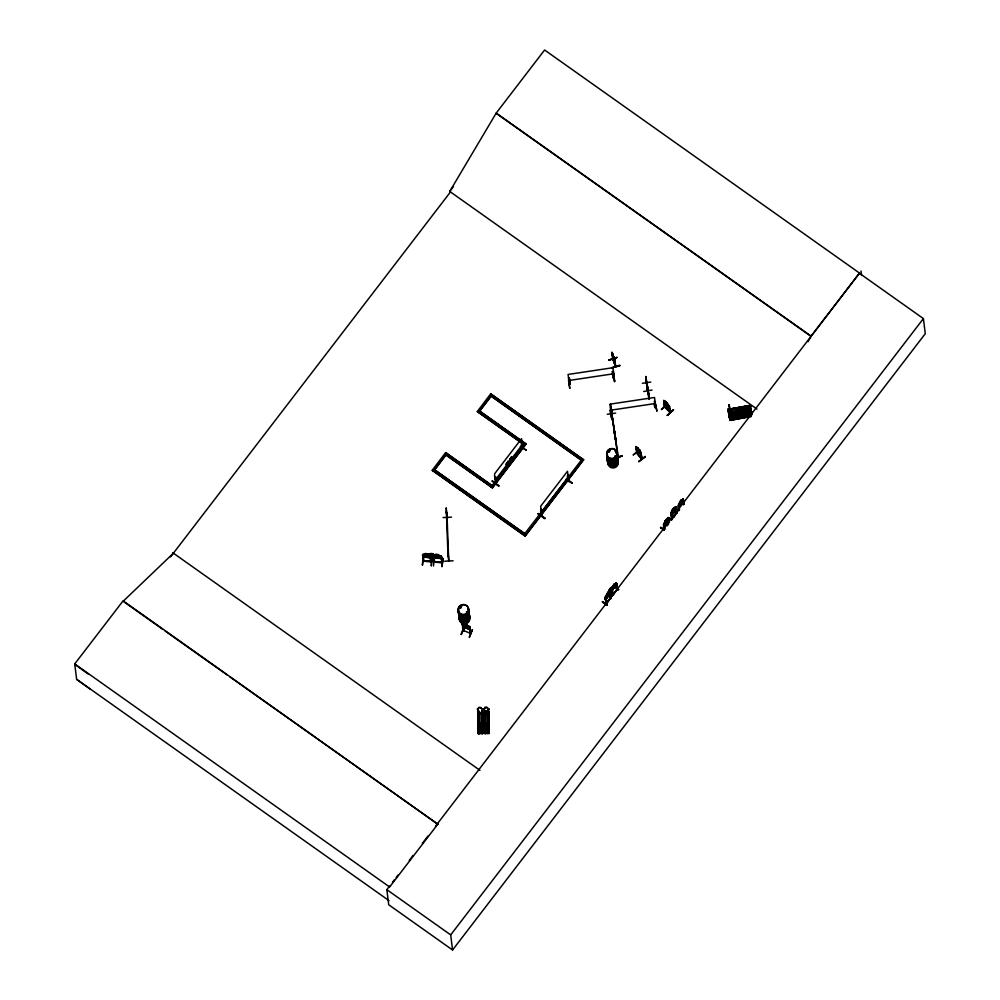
<?xml version="1.0" encoding="UTF-8"?>
<svg xmlns="http://www.w3.org/2000/svg" width="1000" height="1000" viewBox="0 0 1000 1000"><rect width="100%" height="100%" fill="white"/><g stroke="black" fill="none" stroke-linecap="round" stroke-linejoin="round"><path stroke-width="1.5" d="M729.25 410.637L728.612 411.238L728.375 410.188L728.675 412.075M729.45 410.45L729.638 410.613M730.075 417.15L750.387 413.438M730.638 416.912L730.675 417.175M611.763 414.237L611.675 413.562L611.812 414.225M618.2 456.512C617.362 454.588 618.025 458.338 622.2 456M612.112 416.925L610.438 404.1L617.875 456.587M646.4 382.1L646.85 382.938M648.1 391.138L647.712 389.888L647.913 391.463M647.65 389.137L648.25 392.912M646.825 382.863L649.3 398.325M481.863 712.775L482.075 709.688A2.812 0.762 -0.1 0 0 481.35 708.5L481.037 707.5M488.075 712.7L488.288 709.613A2.812 0.762 -0.1 0 0 487.562 708.438L487.562 708.6A2.812 0.762 -0.1 0 1 488.288 709.788L488.288 709.613M422.675 556.512L430.188 557.762L430.95 556.987L430.112 557.737L423.1 557.075L422.413 565.188L423.438 557.075M423.325 555.025L422.55 555.262L423.325 555.025L423.938 561.213M430.688 561.312C437.262 563.2 409.487 559.487 430.688 561.375M423.713 557.325L422.525 554.45C423.45 552.638 422.425 561.337 423.188 561.075M424.15 561.362L423.325 560.775L431.45 561.312M425.062 553.612L427.825 553.8L425.062 553.612L425.238 554.475M429.787 554.763L423.363 554.325L429.75 554.788M430.025 555.775L430.8 555.538L430.025 555.775L430.85 561.912L430.05 555.487M430.712 555L429.762 554.7M431.3 565.788L431.975 557.55L431.325 565.675M434.8 562.175L433.888 562.163L433.088 555.25L435.8 555.262L435.712 554.425L436.112 556.838L438.688 557.013L438.475 554.612L435.712 554.513M433.988 555.85L433.2 556.075L433.988 555.85L434.712 562.25L433.975 561.587M433.075 555.337L434.025 555.05M434.188 557.788L433.537 566.038M438.562 555.45L441.35 555.9L434.012 555.138M440.7 556.312L441.463 556.362L440.7 556.312L442.1 562.725L441.463 556.362M441.512 557.8L440.838 558.587L441.6 557.9M441.325 562.475L442.25 562.15L433.975 562.15L433.263 554.75L429.675 554.362L431.525 555.35M442.225 562.513L434.038 561.587M443.075 558.513L441.95 566.613L443.1 558.525M427.837 554.25L430.562 554.188M428.787 554.062C436.287 554.825 432.625 554.163 434.637 554.862M433.225 553.75L430.475 553.45L430.65 554.312L429.312 554.462L429.475 555.85M435.6 557.537L430.412 557.238L433 557.325M447.113 518.038L447.4 517.225M449.062 559.987L448.713 560.65M665.263 406.987L664.475 406.625L670.462 412.525M664.762 406.65L670.362 412.25M612.812 358.8L615.75 366.45L614.763 359.712L615.237 365.838M615.513 365.75L613.038 359.637M447.475 518.013L447.075 517.413M495.55 483.013C497.45 484.425 493.812 476.8 494.663 473.725L521.525 438.688L522.413 448.288M522.238 449.075L521.538 442.962C523.263 439.988 521.688 452.212 522.475 448.025M542.337 515.188L541.3 509.2L541.525 515.862L542.362 515.413L541.838 516L540.625 506.287L567.5 471.25L568.75 480.763M636.65 452.725L641.775 459.212L636.638 452.837M636.675 452.987L642.038 458.963L641.475 458.113M641.988 458.65L640.812 452.35L641.663 458.188M743.538 416.075L743.688 415.325M460.712 607.625L460.3 606.825L459.438 607.575M460.062 607.9L459.7 607.175M461 607.737L460.45 606.862M467.337 612L466.463 612.125L467.287 612.438M608.438 450.725C611.737 451.538 606.3 452.9 608.675 450.825M609.325 451.425L608.7 451.975M615.712 455.812L615.05 456.312M615.225 456.175L615.075 455.913M609.75 594.462C615.462 584.938 598.975 609.788 609.712 594.388L612.1 596.163M616.075 586.1L616.538 584.663L611.625 591.163L611.375 589.163L616.362 582.725L615.812 583.138M664.362 526.512L668.587 520L663.625 526.462L664.4 526.438M671.675 515.013L670.85 515.05L671.637 515.087L675.837 508.55M682.825 502.275L683.288 500.838L678.325 507.3L682.938 502.3M665.837 520.4L668.112 522.312M646.888 383.425L646.762 384.375M647.738 391.4L647.738 390.513M669.575 412.15L670.15 412.762L669.362 406.213L665.537 401.375L667.513 404.062M492.25 481.087L498.825 486.163L492.3 481.05M499.05 485.838L492.275 480.938M538.2 513.688L545.062 518.362L538.237 513.5M545.025 518.4L538.225 513.625M668.025 517.625L671.675 519.675M479.1 707.387L478.6 707.525M486.712 707.463L484.812 707.463L484.75 708.462A2.812 0.762 -0.1 0 0 484.312 709.663L484.312 709.825A2.812 0.762 -0.1 0 1 484.75 708.637L484.675 707.55M569.925 383.812L570.1 383.825C568.475 385.525 571.987 381.788 569.288 378.013L568.575 378.413L569.288 378.013M570.125 384.15L569.35 384.525L568.075 374.45L612.6 367.762C615.363 376.15 613.175 383.612 612.3 371.562L613.1 371.712L612.3 371.562M611.9 413.862L611.325 414M611.213 407.713L610.462 407.825L611.213 407.713L612.025 413.525M462.925 625.1C461.35 622.5 466.1 632.375 463.013 631L462.212 624.012L469.95 626.85L470.737 633.737L469.875 633.462L470.85 633.475L463.137 630.388M462.175 624.087L463.088 624.075M463.4 627.15L469.487 629.288L463.4 627.15L462.3 624.05M464.663 623.95L467.238 624.9L464.663 623.95L465.05 626.388L467.45 627.263L467.163 624.888L467.337 625.638M461 634.362L464.062 626.763M463.15 630.35L463.812 630.812M469.913 626.938L469.087 626.287M469.3 627.137L470.012 627.4L469.3 627.137L469.988 633.3M470.163 628.925L469.387 629.325M472.312 629.675L469.263 637.413L472.438 629.825M479.837 724.875L481.4 724.45M485.812 724L486.962 723.337M487.525 724.663L487.375 723.512M609.475 592.562L611.788 589.575L610.6 590.1L611.55 587.9L608.763 591.5L609.95 591.038L610.8 597.487L606.15 603.9M636.6 452.925L635.825 446.538L636.413 446.875M637.438 453.4C634.525 437.625 638.75 456.763 636.9 452.688M506.012 464.588L508.312 460.95L507.562 462.612L508.488 462.113L507.388 463M510.6 458.512L509.513 459.387L510.425 458.888L509.663 460.588L511.587 456.688L510.838 458.363L511.375 457.587M506.388 464.85L507.15 463.15L506.25 463.65L507.337 462.775M612.487 595.875L612.013 589L609.725 592.762M495.6 483.013L496.3 482.625M495.887 483.212L496.35 482.55M522.375 448.963L522.788 448.2M611.013 597.75L610.675 598.013M612.238 595.638L617.425 589.438M675.975 513.513L675.688 506.625L675.875 508.688M664.513 528.675L664.075 529.513L663.438 524.4M683.475 504.55L683.2 499.4L684 504.1M605.037 597.525L609.875 590.988L610.15 593.1M611.5 589.15L611.912 588.138M741.888 415.262L743.487 414.975M612.087 586.9L606.825 594.012M663.962 523.438C662.125 527.15 669.438 513.25 668.612 520.112M670.625 513.1L675.688 506.625M675.05 506.987L670.65 513.038M682.55 499.312L683.112 498.9L678.625 504.288L678.4 507.35M611.025 597.55L606.138 604.188L605.1 597.463M617.425 589.237L612.6 595.538M170.562 556.888L450.475 191.962L449.738 191.438L496.213 113.088L544.6 50L859.513 273.075L435.462 826.275M808.012 341.737L811.125 336.163L859.513 273.075M608.65 591.85L609.275 589.738M665.075 522.1L664.262 523.325L664.837 529.1M672.312 509.875L671.712 513.288L674.15 510.788L674.737 507.725L673.875 508.562M611.1 413.663L611.475 414.588L610 404.15L654.525 397.463L655.85 407.5L654.975 407.05M655.825 407.275L655.1 407.425M612.438 352.863L613.425 359.35M544.8 518.713L538.013 513.925M606.825 605.262L602.55 601.6L607.062 604.913M602.537 601.613L607.025 604.975M668.213 517.375L671.612 519.75M660.55 527.65L664.475 529.45M660.55 527.625L663.925 530.037M495.538 483.075L495.337 476.637L496.337 482.962M495.575 476.8L494.888 477.225M521.75 442.2L521.538 442.962M520.388 446.55L526.35 450.262L520.662 446.325M541.962 515.988L541.3 509.2M541.538 509.363L540.85 509.787M568.763 480.9L568.2 481.637L567.5 475.525C568.95 472.388 567.688 483.988 568.488 480.513M541.575 515.612L541.925 515.262M566.4 479.162L572.038 483.2L568.888 480.462M608.212 592.888L608.112 592.137L606.7 595.05M614.525 583.825C610.513 590.037 615.262 581.45 614.612 584.562M609.4 591.462L605.513 596.45M613.062 586.938L614.6 584.913L614.763 586.3L613.237 588.325L612.938 585.938M606.587 603.525L605.6 597.312L606.138 604.113M612.013 589L611.788 589.763M617 589.712L616.45 583.138L617.45 589.462M609.825 592.212C609.925 587.487 611.512 610.9 609.475 590.775L611.025 588.763L611.188 590.15L609.65 592.163M616.688 583.3L616 583.725M672.113 517.587L671.312 512.888L671.85 519.688M676.438 512.85L676.05 513.663L675.75 507.025L676.737 513.225M676.287 513.825L675.987 507.188M606.325 603.138L605.825 603.8M605.9 603.95L610.612 598.075M616.287 582.663L617.112 589.225L612.275 595.375M672.887 517.837L675.2 514.6M673.112 517.837L675.438 514.763M673.9 516.975L675.462 514.925M90.275 689.137L76.638 679.35L74.725 663.925L123.112 600.837L438.062 824.362L230 676.963M453.525 186.488L449.663 191.525L450.4 192.05M477.287 411.538L523.725 444.438L477.287 411.538L490.7 393.837L583.6 459.812L525.1 536.075L432.225 470.288L445.637 452.587L492.1 485.675L445.637 452.587M491.037 396.05L581.3 460.163L491.037 396.05L478.6 412.475L492.038 394.963M511.763 457.85L510.65 458.738M495.412 479.762L522.288 444.738M492.413 487.688L526 443.9L479.562 411.012L526.025 444.087L492.438 487.875L446 454.988L492.438 487.875M541.375 512.325L568.25 477.3M525.1 536.075L583.575 459.625M610.875 587.625C606.663 594 611.788 585.112 610.988 588.513L611.85 587.688L612.975 595.3L612.25 588.013L613.05 586.788M672.65 513.562L672.237 509.825L673.838 507.713L674.25 511.538M666.562 519.15C662.463 525.388 667.35 516.788 666.65 519.888M681.425 500.788L681.25 499.988L679.6 502.15L679.125 505.55L681.575 503.062L682.15 500L681.3 500.825M679.675 502.2L681.325 500.037M672.537 512.2L674.075 510.188M665.088 522.25L666.637 520.237L666.812 521.625L665.263 523.638L664.963 521.25M679.788 503.088L681.325 501.075L681.5 502.463L679.963 504.475L679.663 502.1M663.812 525.163L664.038 524.4L664.375 529.688M668.438 522.175L668.512 518.562L669.125 521.75M679.525 509.938L678.725 505.238L678.888 509.025M675.512 510.025L671.637 515.087M668.662 522.337L668.75 518.725M683.55 504.7L683.438 499.575M859.55 273.363L923.4 318.587L925.275 333.7L452.575 950L388.725 904.762L386.838 889.663L389.65 886M392.45 882.337L394.325 879.9M396.188 877.463L398.062 875.025M409.275 860.4L413.025 855.525M422.375 843.337L427.975 836.025M438.013 823.913L389.625 887L74.725 663.925M664.488 528.75L664.112 529.263M666.988 525.638L668.55 523.6M664.15 529.525L664.45 528.725M667 525.8L668.575 523.75M452.575 950L450.688 934.887L923.4 318.587M572.087 483.113L566.362 479.113M647.812 391.388L646.45 382.825M612.85 358.95L615.5 366.625L614.663 360.05M495.962 482.7L495.337 476.637M568.175 481.413L568.438 480.588M617.075 589.2L616.938 590.013M610.812 597.2L610.513 598.162M606.312 603.362L605.6 597.312M467.25 612.388L466.5 612.212M608.162 592.975L609.012 592.15L608.438 595.212L606.325 597.913L607.3 595.6L606.15 596.112L608.888 592.5L607.975 594.7L609.15 594.175L606.013 597.712L606.65 595.1M666.6 519.987L667.463 519.163L666.875 522.212L664.75 524.913L665.738 522.6L664.575 523.112L667.337 519.513L666.413 521.712L667.6 521.188L664.438 524.712M162.587 629.212L123.162 601.275L173.412 553.188M664.4 402.362C662.362 400.712 671.663 409.95 668.838 406.838M669.725 409.7L664.688 405.412L663.825 402.025M665.638 403.738L665.612 402.925L667.513 404.85M664.762 405.35L664.075 404.012M667.6 405.588L668.525 406.763L664.887 402.938M669.725 409.837L669.112 409.85M664.55 407.038L663.787 400.45L667 403.137M669.425 406.262L664.025 400.675L665.138 407.512M664.275 400.863L663.713 400.513M661.513 409.55L667.688 403.837L661.462 409.475M664.025 400.675L664.562 406.912L670.238 412.762M669.65 412.287L669.112 405.925L670.387 412.512M669.638 406.463L668.9 406.125M664.75 403.812L664.025 402.45L669.613 408.2M667.25 415.35L673.512 409.938M673.475 409.888L667.25 415.462L673.425 409.75M638.812 449.412L636.15 446.725L636.4 447.475M636.075 448.537L636.737 449.938M639.138 449.688L637.425 447.612L639.225 450.425L639.15 449.588M639.2 450.637L639.375 452.025L637.75 450.15L640.2 453.125L637.587 448.3M636.7 449.913L640.688 454.725M639.775 449.9L633.138 454.988L639.763 449.888M636.912 449.038L640.238 453.062L639.175 450.387L640.413 451.712L636.375 446.987M641.05 452.713L640.387 451.712M641.275 452.925L640.575 452.525M641.325 458.438L640.812 452.35M638.663 461.562L645.35 456.637M645.325 456.6L638.663 461.675L645.263 456.438M612.075 586.962L612.65 586.475M611.35 413.787L611.487 414.675L610.612 407.825M648.225 392.15L647.138 383.963M612.025 414.1L611.35 414.175M742.438 408.725L741.175 408.237L740.863 409.712M447.438 518.125L447.463 517.275M449.012 560.725L447.825 551.138L446.225 507.812L447.1 518.125M609.062 451.75L608.188 451.463M459.738 606.838L460.725 606.812M460.712 607.987L459.787 608.013M612.425 589.4L615.588 585.212L615.413 583.825L614.562 584.663L614.475 583.925M568.225 481.425L567.45 476.812M729.75 417.6L729.55 416.625L729.663 418.55L729.725 417.438M487.175 724.938L486.475 725.025M730.625 415.525L730.225 411.6M484.812 707.625L486.375 707.438M569.35 384.525L569.338 383.9M569.237 384.125L570.013 384.025M613.013 377.55L613.775 377.463L613.162 377.688M613.775 377.825L613.1 377.875M654.938 407.25L655.638 407.113M655.7 407.512L655.7 406.887L655.125 407.612M612.288 354.562L614.738 362M612.863 354.837L612.725 354.212L613.362 356.65C611.487 352.075 616.25 365.812 613.725 357.7L614.175 358.5L612.962 354.9M613.625 356.613L612.5 353.925M613.975 359.538L614.325 360.2L613.713 356.587M608.975 360.037L617.013 357.4M609.012 360.163L617.025 357.45L608.987 359.988M614.362 358.975C615.625 364.162 609.288 341.188 612.863 359.1M619.8 365.712L611.625 367.875L619.788 365.688M611.65 367.887L619.637 365.15M741.25 409.913L741.975 409.875M743.162 416.312L741.838 415.662M478.688 711.375L478.05 711.538L478.125 733.575L482.987 733.487L482.325 733.5L482.212 711.012L482.925 711.475L482.875 733.5M481.45 711.488L482.113 711.475M484.288 711.475L484.963 733.5L484.263 711.475L488.85 711.363M488.8 711.312L489.175 733.425L484.312 733.5M478.1 733.562L478.775 733.562L478.65 711.05M478.875 713L478.95 733.562L479.588 733.55L479.538 713M481.55 712.962L481.562 733.512L481.45 712.95M485.75 712.925L485.2 733.5L485.188 712.938M487.663 712.887L487.725 733.438L488.375 733.438M488.85 733.337L488.75 710.938M569.8 388.225L568.55 380.188L569.75 388.338M610.05 410.075L611.362 418.088M610.388 410.012L611.75 417.912M729.163 404.913L729.1 406.275L729.062 404.925M729.562 407.088L729.212 405.125M729.275 406.238L730.05 412.4L729.712 408.275L730.225 412.375L729.737 409.712M728.05 409.812L730.238 408.775L731.025 413.162L730.913 412.463M727.95 409.387L750.438 405.325L727.95 409.387L728.1 410.213L750.638 406.4L750.487 405.538L727.962 409.462M728.175 410.225L728.312 411.262L728.088 410.138L750.688 406.637M728.1 410.238L750.625 406.312M729.5 410.575L749.2 406.987M728.888 411.1L728.125 411.075M730.413 412.05L730.062 411.287M749.55 408.8L728.55 412.6L728.812 413.975L751.312 409.938L750.487 405.538M728.7 413.375L751.237 409.538L751.1 408.75L728.55 412.575L728.75 413.612L751.25 409.613M730.725 415.562L731.237 418.837L730.325 411.613M728.662 413.188L749.663 409.425M728.812 413.963L751.3 409.888M730.625 413.925L730.3 411.175M730.725 414.738L730.8 413.9M729.237 416.25L731.425 415.213L732.212 419.6L732.1 418.9M729.35 416.662L729.475 417.575L729.125 415.8L751.663 411.9L752.163 414.65M751.663 411.9L729.125 415.8M751.737 412.337L729.225 416.337L750.238 412.65M750.288 412.912L729.275 416.6L751.875 413.113M730.863 416.838L750.362 413.338M729.575 417.887L729.862 418.512M751 416.65L729.987 420.4L750.925 416.238L729.938 420.1L729.737 419.012L750.788 415.462M750.85 415.863L729.837 419.588M729.788 419.237L750.875 416.012M611.888 414.787L612 415.425M611.987 415.363L613.263 424.438M612.25 418.225L612.137 416.775L613.275 424.525M612.188 417.163L612.112 416.2L613.175 422.675L612.987 421.488M612.625 419.038L612.25 418.188M614.312 430.65C618.55 457.65 612.212 418.725 615.312 437.95M614.95 435.087L615.75 439.963M615.662 439.975L614.113 428.188M613.737 373.512L614.562 381.625L613.75 373.525M645.825 377.587L646 376.825L646.05 378.825M642.4 383.288L650.75 382.062M646.912 384.95L647.312 387.438L647.3 386.562M647.175 386.075C647.075 382.962 648.1 392.137 647.438 388.062M643.7 391.512L652.025 390.05M648.3 393.2L648.475 392.438L649.062 399.25M654.225 401.25C655.475 400.45 653.337 405.513 655.05 407.6M610.725 408.55L610.9 407.775M655.2 403.3L656.95 411.25L655.238 403.162M607.3 414.288L615.662 413.113M617.013 449.95L617.9 456.8M617.85 456.7L622.2 456.025L618.112 457.225M568.825 380.5L613.35 373.812M645.875 378.1L646.275 380.737M646.363 381.475L646.587 382.987M610.75 410.2L655.275 403.512M666.775 405.525L665 403.387L666.3 405.438L665.163 405.062L668.462 408.387L667.087 406.238L668.188 406.6L666.637 405.412M666.625 404.212L668.213 404.963L667.125 404.6L668.425 406.65M431.438 561.9L430.688 554.562L433.525 554.637M479.25 712.95L478.95 733.562M482.388 733.512L482.537 711.012M485.425 733.438L485.262 712.562M485.737 733.487L485.65 712.938M487.725 733.438L488.075 712.537L485.262 712.738L484.312 709.663M488.312 733.438L488.325 712.875M435.9 555.2L434.562 555.363L434.725 556.75L440.062 557.112L439.888 555.725L438.475 555.375M616.987 589.938L616.237 582.75M446.388 511.5L447.1 518.288M443.062 517.562L451.5 517.15M447.962 554.087L448.75 560.95L448.638 560M453.113 560.788L444.675 561.213M479.425 707.513L481.25 707.862M613.35 373.562L614.675 381.587M484.6 733.45L484.538 710.987L488.425 710.95M484.9 713.538C495.012 712 481.438 716.312 484.862 710.987M478.413 725.512L482.625 725.387M488.837 725.387L484.625 725.438M605.262 599.4L605.9 599.388L605.212 599.475L605.025 597.413M479.787 707.5L480.8 707.6M430.45 556.15L432.1 555.55L433.638 556.35M435.938 555.45L438.512 555.625M434.425 558.112L433.338 557.25L434.363 558.138L440.85 558.488M430.887 561.5L431.475 561.538M433.888 562.163L442.188 562.762L441.275 555.825M430.863 555.95L433.438 556.138M430.938 556.55L433.5 556.737M482.062 733.512L482.113 712.95M478.425 733.45L478.375 711.45M612.463 595.65L611.425 589.1M442.625 558.5L441.95 566.487M464.837 624.75L463.587 624.525L465.125 626.975L468.738 627.737L468.575 626.35L467.25 625.638M486.712 707.3L487.013 707.35M741.663 408.15L742.3 408.537M427.825 554.562L429.237 554.9L429.412 556.287L425.525 556.613L424.075 555.925L423.9 554.538L425.25 554.388L425.163 553.638M647.837 389.7L648.263 392.837M463.05 624.163L469.062 626.362M485.8 724.4L486.475 725.088M480.737 723.35L481.413 724.05M665.512 403.725L668.213 406.5M646.525 383.688L645.688 376.463L648.425 394.675L647.05 385.35M674.663 511.138L676.95 512.712M676.737 512.975L673.263 510.575L676.675 513.075M614.225 586.462L618.775 589.612M613.95 586.688L618.575 589.875M610.087 594.1L612.55 595.8M608.688 595.8L611.05 597.775L610.275 591.613M607.562 595.125L611 597.438M602.312 602.05L606.85 605.212M496.213 113.088L811.125 336.163M496.25 113.362L811.162 336.45M449.738 191.438L757.013 409.113M681.663 502.225L683.938 503.95M678.9 510.525L675.487 508.013L678.625 510.887M673.925 508.462L673.913 507.775M583.6 459.812L490.7 393.837M668.188 522.2L665.863 520.775M660.775 527.212L664.212 529.675M525.075 535.887L432.225 470.288M172.675 552.663L479.95 770.325M165.138 631.013L227.463 675.163M386.838 889.663L450.688 934.887M76.638 679.35L389 900.625M74.775 664.362L88.4 674.15M664.85 403.05L665.763 403.762M637 452.8L636.15 446.725M665.775 403.988L667.575 405.8M636.75 447.65L637.575 448.45L637.487 447.55M665.837 403.913L667.588 405.725M666.912 406.037L669.075 408.263M665.325 403.525L666.338 403.787L665.037 401.725L666.688 404M637.463 448.312L638.25 450C635.975 448.425 638.962 451.863 637.6 448.688M479.85 724.938L479.562 724.237M667.387 404.087L668.7 408.15L665.013 404.438L664.725 401.55L665.625 402.275L665.537 401.375M459.6 607.938L459.663 607.312M613.013 359.412L612.15 352.638M614.763 359.712L615 360.4L614.487 359.8M478.438 707.712L478.537 708.538A2.812 0.762 -0.1 0 0 478.1 709.725L479.05 712.638L479.212 733.512M729.05 405.637L728.913 404.938M731.213 416.712L730.9 414.712M612.663 355.312L613.175 357.175M612.4 354.613L612.75 356.087M612.075 416.688L612.825 421.087M751.675 411.987L751.775 412.537M728.7 413.35L727.962 409.188M729.875 419.787L729.137 415.625M614.6 433.675C613.862 428.1 615.288 438.137 615.062 435.675M615.312 437.238L615.45 437.962M728.05 409.975L750.537 405.85M749.388 412.388L750.113 416.312M747.412 410.225L746.675 406.225M747.862 412.663L748.587 416.587M744.4 406.637L745.138 410.637M746.312 417.075L745.575 413.075M743.1 410.988L742.362 407M742 417.837L741.263 413.85M614.325 430.712L614.125 430.087L614.513 432.65M729.338 406.825L729.137 404.775L729.225 405.6M614.438 431.488L614.438 432.212M612.975 422.663L612.737 420.375M730.288 412.713L730.15 411.25L730.238 412.075M612.362 418.875L612.9 422.175M647.337 386.812L647.75 390.6M648.925 398.438L647.738 391.488M647.475 388.4L647.175 387.038M612.7 419.725L612.95 421.287M611.188 410.15L617.712 453M648.037 391.637L648.1 392.863M645.987 379.275L646.263 381.188M647.487 388.525L647.25 386.938L647.387 388.537M730.462 412.688L731.413 418.812L731.15 416.45M860.987 270.95L861.55 275.45M748.925 409.875L748.2 405.95M744.275 417.35L743.55 413.438M740.812 411.325L740.088 407.4M729.613 407.45L729.55 408.3M683.112 498.9L683.587 502.425M683.037 498.85L683.3 500.962M681.25 499.988L681.375 500.887M669.112 405.925L669.875 411.975M680.938 500.575L679.95 501.863M667.15 404.613L666.012 403.462M678.725 505.238L679.287 509.775M678.2 505.3L678.65 508.862M673.525 508.3L672.525 509.588M671.312 512.888L671.875 517.413M671.612 519.525L670.788 513.025L670.875 515.1M668.512 518.562L668.888 521.587M666.25 519.725L665.263 521.013M648.475 392.438L649.35 399.2M647.562 388.837L648.35 394.862M646 376.825L647.938 392.2M664.038 524.4L664.412 527.425M641 452.65L641.862 459.212M613.475 356.262L613.713 357.362M612.987 420.825L613.737 426.875M614.212 584.4L613.225 585.7M610.638 588.263L609.65 589.55M608.112 592.137L608.237 593.025M608.188 593.225L608.362 594.612L606.838 596.638L606.538 594.25M582.275 458.888L523.763 534.963M524.7 443.162L491.125 486.95M521.475 444.25L522 448.913M487.463 707.613L487.562 708.6M482.638 733.325L482.375 712.95M466.737 624.85L465.2 624.288M464.462 626.925L461.4 634.525M463.025 624.837L463.862 630.913M446.425 512.238L447.175 518.362M433.237 553.65L433.312 554.487L433.137 553.763M427.825 553.8L428.025 556.2L425.45 556.025L425.288 554.637M427.287 553.913L425.637 553.8M446.975 513.862L448.575 557.188M487.95 712.837L487.812 733.438M481.788 733.462L481.863 712.6L479.05 712.8L478.1 709.725M478.325 711.062L478.387 733.512M467.688 607.762A5.263 5.075 -7.1 0 1 465 615.812A5.263 5.075 -7.1 0 1 458.338 610.4M459.338 607.95A5.263 5.075 -7.1 0 1 461.475 606.312M468.425 609.175A5.263 5.075 -7.1 0 1 464.363 616.237A5.263 5.075 -7.1 0 1 458.375 610.688M459.375 608.237A5.263 5.075 -7.1 0 1 461.512 606.587M467.775 607.9A5.337 5.138 -7.1 0 1 464.363 616.213A5.337 5.138 -7.1 0 1 458.625 609.275A5.337 5.138 -7.1 0 0 464.35 616.125A5.337 5.138 -7.1 0 0 467.762 607.812M459.3 608.1A5.337 5.138 -7.1 0 1 461.475 606.425A5.337 5.138 -7.1 0 0 459.3 608.013M468.6 610.562A5.263 5.075 -7.1 0 1 464.538 617.625A5.263 5.075 -7.1 0 1 458.537 612.075M468.775 612.15A5.25 5.05 -7.1 0 1 464.725 619.188A5.25 5.05 -7.1 0 1 458.762 613.663M468.688 610.625A5.337 5.138 -7.1 0 1 464.55 617.788A5.337 5.138 -7.1 0 1 458.488 612.163M468.638 610.837A5.263 5.075 -7.1 0 1 465.238 617.762A5.263 5.075 -7.1 0 1 458.6 613.675M468.562 614.237A5.337 5.138 -7.1 0 1 465.15 622.55A5.337 5.138 -7.1 0 1 459.412 615.612A5.337 5.138 -7.1 0 0 465.163 622.638A5.263 5.075 -7.1 0 0 468.525 614.462M468.312 612.8A5.263 5.075 -7.1 0 1 464.95 620.988A5.263 5.075 -7.1 0 1 459.3 614.15M468.488 614.188A5.263 5.075 -7.1 0 1 465.125 622.375A5.263 5.075 -7.1 0 1 459.475 615.538M459.5 615.812A5.263 5.075 -7.1 0 0 465.163 622.663A5.337 5.138 -7.1 0 0 468.575 614.325M469.375 616.912A5.25 5.05 -7.1 0 1 464.637 624A5.25 5.05 -7.1 0 1 459.688 617.137M468.812 612.4A5.25 5.05 -7.1 0 1 464.762 619.438A5.25 5.05 -7.1 0 1 458.787 613.9M468.363 612.65A5.337 5.138 -7.1 0 1 464.95 620.962A5.337 5.138 -7.1 0 1 459.212 614.025M609.987 450.425A5.337 5.138 -7.1 0 0 607.65 457.987A5.337 5.138 -7.1 0 0 615.763 458.837A5.337 5.138 -7.1 0 0 615.288 450.975A5.337 5.138 -7.1 0 1 615.763 458.75A5.337 5.138 -7.1 0 1 607.638 457.912A5.337 5.138 -7.1 0 1 609.987 450.337A5.263 5.075 -7.1 0 0 607.863 451.95M615.225 450.85A5.263 5.075 -7.1 0 1 616.562 457.562A5.263 5.075 -7.1 0 1 609.725 459.5A5.263 5.075 -7.1 0 1 607.188 453.113M616.25 452.038A5.263 5.075 -7.1 0 1 612.888 460.238A5.263 5.075 -7.1 0 1 607.225 453.4M607.9 452.238A5.263 5.075 -7.1 0 1 610.037 450.588M616.5 453.562A5.337 5.138 -7.1 0 1 613.088 461.875A5.263 5.075 -7.1 0 1 607.438 455.062M607.35 454.938A5.337 5.138 -7.1 0 0 613.088 461.875A5.263 5.075 -7.1 0 0 616.45 453.713M616.425 453.425A5.263 5.075 -7.1 0 1 613.05 461.625A5.263 5.075 -7.1 0 1 607.4 454.787M617.312 456.25A5.25 5.05 -7.1 0 1 612.575 463.35A5.25 5.05 -7.1 0 1 607.625 456.475M617.537 457.925A5.263 5.075 -7.1 0 1 613.475 464.988A5.263 5.075 -7.1 0 1 607.487 459.438M617.712 459.312A5.263 5.075 -7.1 0 1 613.65 466.375A5.263 5.075 -7.1 0 1 607.65 460.825M617.75 459.588A5.263 5.075 -7.1 0 1 613.688 466.662A5.263 5.075 -7.1 0 1 607.688 461.1M617.188 459.775A5.25 5.05 -7.1 0 1 613.837 467.938A5.25 5.05 -7.1 0 1 608.212 461.125M617.8 459.375A5.337 5.138 -7.1 0 1 613.675 466.538A5.337 5.138 -7.1 0 1 607.6 460.913M617.587 457.713A5.337 5.138 -7.1 0 1 613.462 464.875A5.337 5.138 -7.1 0 1 607.388 459.25M617.513 457.65A5.263 5.075 -7.1 0 1 613.438 464.712A5.263 5.075 -7.1 0 1 607.45 459.15M617.337 456.4A5.25 5.05 -7.1 0 1 612.6 463.488A5.25 5.05 -7.1 0 1 607.65 456.625M617.6 457.8A5.337 5.138 -7.1 0 1 613.475 464.963A5.337 5.138 -7.1 0 1 607.4 459.325M436.112 554.875L435.163 554.562L436.112 554.875M612.562 587.8L613.7 587.288L612.712 589.587L615.562 585.862L614.375 586.388L615.325 584.188L612.562 587.8M679.275 503.963L680.425 503.45L679.425 505.75L682.3 502.025L681.112 502.55L682.062 500.35L679.275 503.963M424.25 554.688L426.1 555.662L424.387 556.413L426.675 555.85L429.188 556.712L427.238 555.725L428.9 555.025L426.675 555.525L424.25 554.688M434.9 555.5L436.763 556.475L435.037 557.225L437.325 556.675L439.837 557.537L437.9 556.55L439.55 555.85L437.337 556.337L434.9 555.5M446.962 453.512L433.55 471.225L446.962 453.512M612.487 589.875L609.375 593.925L612.487 589.875M463.875 624.75L465.613 626.213L464.012 626.462L466.15 626.562L468.5 628.088L466.675 626.6L468.188 626.337L463.875 624.75M750.738 415.238L729.737 419.012L750.75 415.35M645.938 378.45L646.15 380.037L645.938 378.45M646.712 383.175L646.8 384.375L646.712 383.162M478.65 713.288L482.6 713.637L478.65 713.288M482.612 723.15L478.4 723.2L482.612 723.15M488.825 723.075L484.6 723.125L488.825 723.075M482.625 727.362L478.4 727.412L482.625 727.362M488.825 727.3L484.613 727.35L488.837 727.375M482.625 729.6L478.4 729.65L482.625 729.6M488.837 729.538L484.613 729.575L488.837 729.538M482.625 731.1L478.413 731.137L482.625 731.1M488.837 731.025L484.625 731.075L488.85 731.1M437.95 554.725L436.287 554.612L437.95 554.725M432.688 553.85L431.037 553.725L432.688 553.85M611.237 597.137L608.975 595.55L611.213 597.15M524.738 533.675L434.5 469.75L524.738 533.675M667.75 407.188L665.975 405.4L665.662 402.525L667.412 404.338L667.75 407.188M613.725 357.55L612.925 355.188L613.9 358.938L613.725 357.55M647.6 389.663L647.312 387.75L647.613 389.625M460.262 613.625A5.25 5.05 -7.1 0 0 468.6 610.087A5.25 5.05 -7.1 0 0 461.312 604.925A5.25 5.05 -7.1 0 0 460.262 613.625M460.275 613.775A5.25 5.05 -7.1 0 0 468.612 610.237A5.25 5.05 -7.1 0 0 461.325 605.075A5.25 5.05 -7.1 0 0 460.275 613.775M464.938 620.875A5.337 5.138 -7.1 0 0 468.35 612.575A5.263 5.075 -7.1 0 1 464.913 620.712A5.263 5.075 -7.1 0 1 459.263 613.875A5.337 5.138 -7.1 0 0 464.938 620.875M608.775 457.625A5.25 5.05 -7.1 0 0 617.112 454.087A5.25 5.05 -7.1 0 0 609.837 448.925A5.25 5.05 -7.1 0 0 608.775 457.625M608.8 457.775A5.25 5.05 -7.1 0 0 617.137 454.225A5.25 5.05 -7.1 0 0 609.85 449.075A5.25 5.05 -7.1 0 0 608.8 457.775"/></g></svg>
